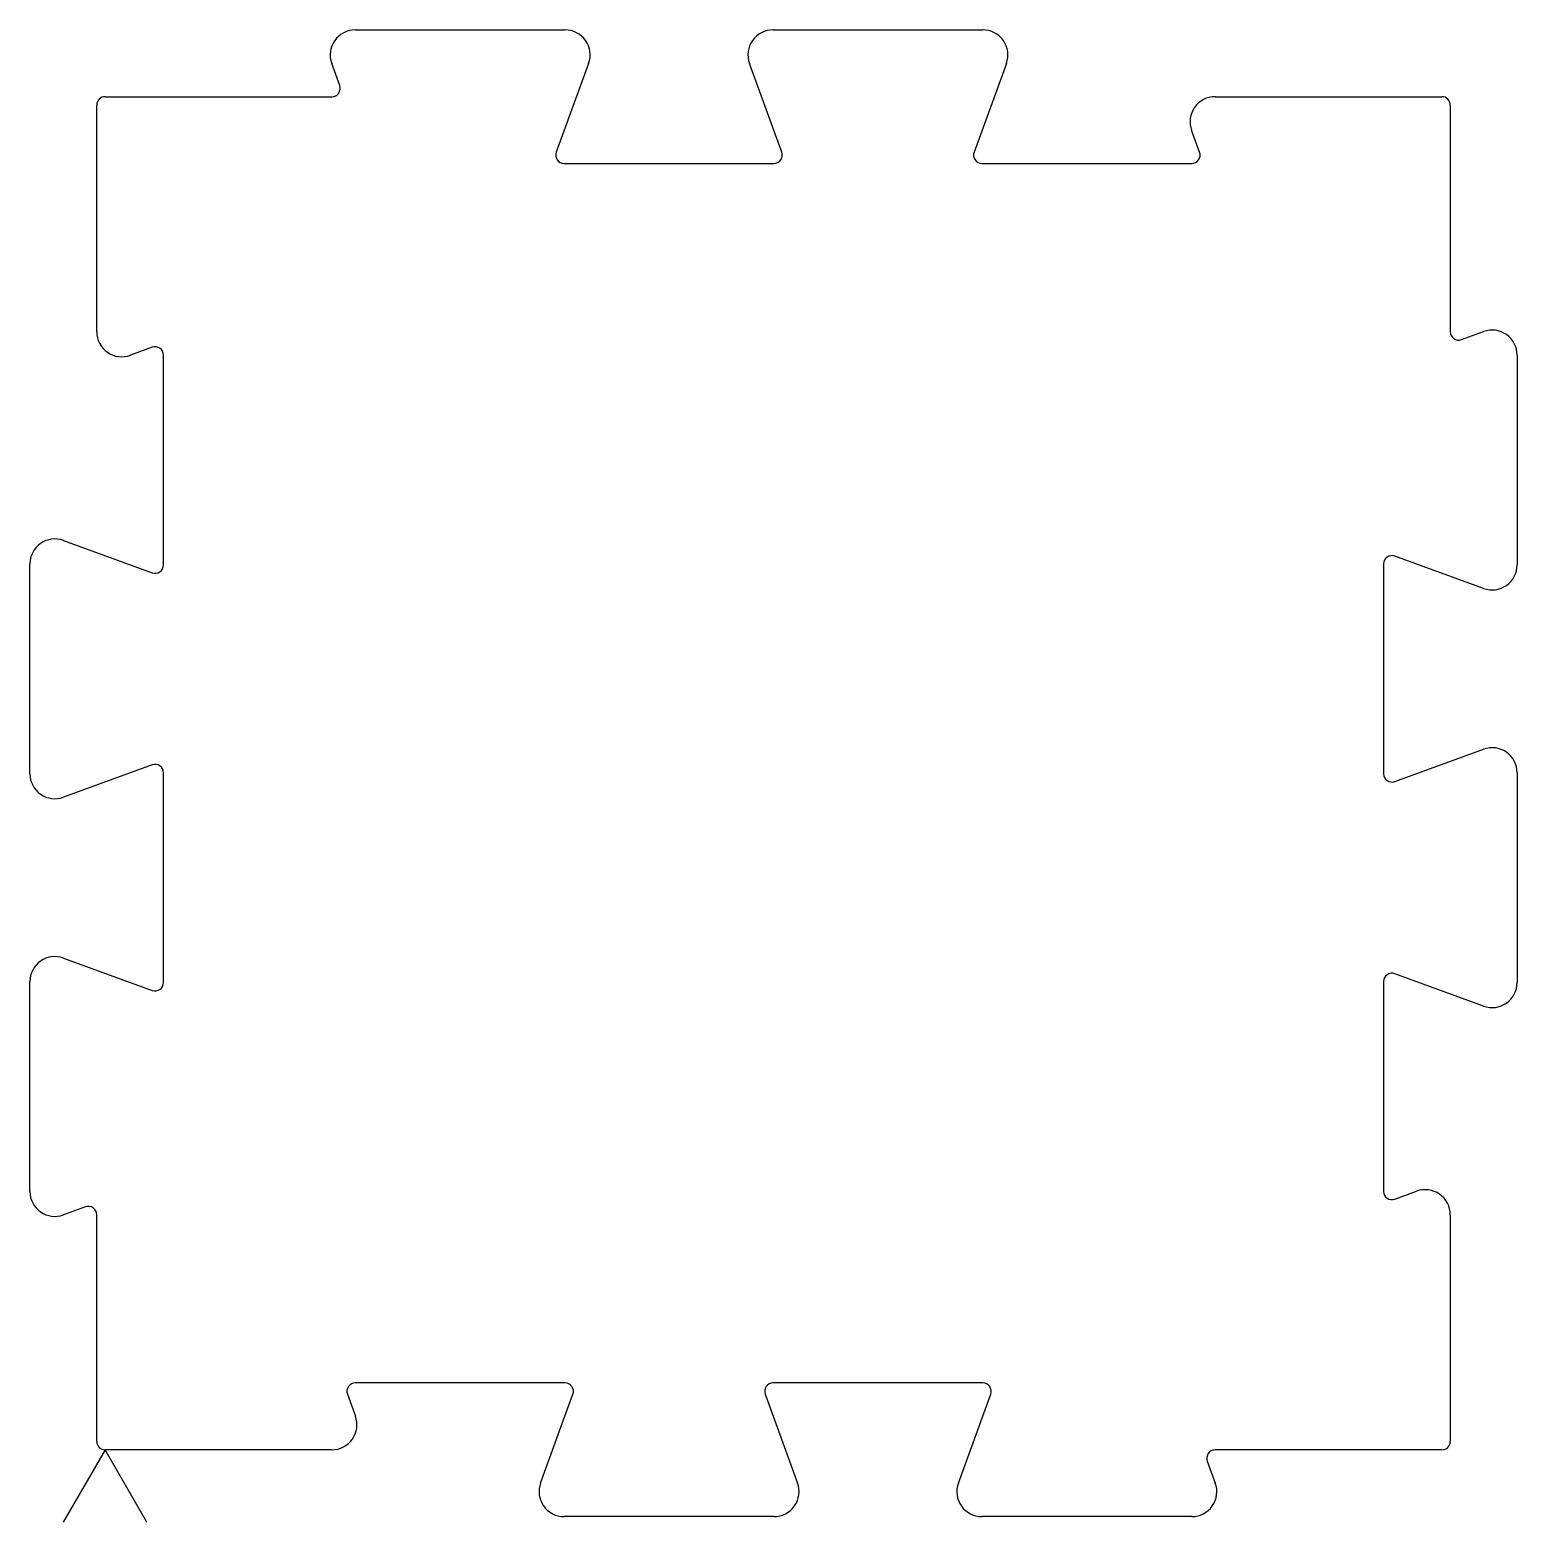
# Model space of a CAD drawing. Extents: x -89 to 89, y -1 to 178.
import ezdxf

# ---------------------------------------------------------------- set-up
doc = ezdxf.new("R2010")
doc.units = 0

msp = doc.modelspace()

# ---------------------------------------------------------------- linework, layer by layer
at = {"layer": '1', "color": 1}
for p, q in [((-50.056, 178, 2.5), (-24.944, 178, 2.5)), ((-0.055, 178, 2.5), (25.056, 178, 2.5)), ((-51.917, 171.342, 2.5), (-52.875, 173.974, 2.5)), ((-22.125, 173.974, 2.5), (-25.995, 163.342, 2.5)), ((0.995, 163.342, 2.5), (-2.875, 173.974, 2.5)), ((27.875, 173.974, 2.5), (24.005, 163.342, 2.5)), ((-80, 170, 2.5), (-52.856, 170, 2.5)), ((52.856, 170, 2.5), (80, 170, 2.5)), ((-81, 141.856, 2.5), (-81, 169, 2.5)), ((81, 169, 2.5), (81, 141.856, 2.5)), ((50.995, 163.342, 2.5), (50.037, 165.974, 2.5)), ((-25.056, 162, 2.5), (0.055, 162, 2.5)), ((24.944, 162, 2.5), (50.056, 162, 2.5)), ((82.342, 140.917, 2.5), (84.974, 141.875, 2.5)), ((84.974, 141.875, 2.5), (84.974, 141.875, 2.5)), ((-74.342, 139.995, 2.5), (-76.974, 139.037, 2.5)), ((82.342, 140.917, 2.5), (82.342, 140.917, 2.5)), ((-73, 113.945, 2.5), (-73, 139.055, 2.5)), ((89, 139.055, 2.5), (89, 113.945, 2.5)), ((-84.974, 116.875, 2.5), (-84.974, 116.875, 2.5)), ((-84.974, 116.875, 2.5), (-74.342, 113.005, 2.5)), ((84.974, 111.125, 2.5), (74.342, 114.995, 2.5)), ((-89, 88.944, 2.5), (-89, 114.055, 2.5)), ((73, 114.055, 2.5), (73, 88.945, 2.5)), ((84.974, 111.125, 2.5), (84.974, 111.125, 2.5)), ((74.342, 88.005, 2.5), (84.974, 91.875, 2.5)), ((-74.342, 89.995, 2.5), (-84.974, 86.125, 2.5)), ((-73, 63.944, 2.5), (-73, 89.055, 2.5)), ((89, 89.056, 2.5), (89, 63.944, 2.5)), ((-84.974, 66.875, 2.5), (-74.342, 63.005, 2.5)), ((84.974, 61.125, 2.5), (74.342, 64.995, 2.5)), ((-89, 38.944, 2.5), (-89, 64.056, 2.5)), ((73, 64.055, 2.5), (73, 38.944, 2.5)), ((74.342, 38.005, 2.5), (76.974, 38.963, 2.5)), ((-82.342, 37.083, 2.5), (-84.974, 36.125, 2.5)), ((-81, 9, 2.5), (-81, 36.144, 2.5)), ((81, 36.144, 2.5), (81, 9, 2.5)), ((-50.995, 14.658, 2.5), (-50.037, 12.026, 2.5)), ((-24.944, 16, 2.5), (-50.056, 16, 2.5)), ((-27.875, 4.026, 2.5), (-24.005, 14.658, 2.5)), ((-0.995, 14.658, 2.5), (2.875, 4.026, 2.5)), ((25.056, 16, 2.5), (-0.055, 16, 2.5)), ((22.125, 4.026, 2.5), (25.995, 14.658, 2.5)), ((-52.856, 8, 2.5), (-80, 8, 2.5)), ((80, 8, 2.5), (52.856, 8, 2.5)), ((51.917, 6.658, 2.5), (52.875, 4.026, 2.5)), ((0.055, 0, 2.5), (-25.055, 0, 2.5)), ((50.056, 0, 2.5), (24.945, 0, 2.5))]:
    msp.add_line(p, q, dxfattribs=at)
at = {"layer": '1', "color": 2}
for p, q in [((-80, 8, 2.5), (-85, -0.66, 2.5)), ((-75, -0.66, 2.5), (-80, 8, 2.5))]:
    msp.add_line(p, q, dxfattribs=at)
at = {"layer": '1', "color": 3}
for p, q in [((-85, -0.66, 2.5), (-85, -0.66, 17.5)), ((-75, -0.66, 17.5), (-75, -0.66, 17.5)), ((-75, -0.66, 17.5), (-75, -0.66, 2.5))]:
    msp.add_line(p, q, dxfattribs=at)
at = {"layer": '1', "color": 1}
for centre, radius, start, end in [((-50.056, 175, 2.5), 3, 90, -160.00059), ((-24.944, 175, 2.5), 3, -19.99879, 90), ((-0.055, 175, 2.5), 3, 90.00015, -160.00082), ((25.056, 175, 2.5), 3, -19.99879, 90), ((-80, 169, 2.5), 1, 90, 180), ((-52.856, 171, 2.5), 1, -90, 19.99842), ((52.856, 167, 2.5), 3, 90, -160.00059), ((80, 169, 2.5), 1, 0, 90), ((-25.056, 163, 2.5), 1, 160.00154, -90), ((0.055, 163, 2.5), 1, -89.99979, 19.99865), ((24.944, 163, 2.5), 1, 160.00154, -90), ((50.056, 163, 2.5), 1, -90, 19.99842), ((-78, 141.856, 2.5), 3, -179.9965, -69.99461), ((82, 141.856, 2.5), 1, -179.99475, -69.99325), ((86, 139.055, 2.5), 3, -0.00437, 109.98716), ((-74, 139.055, 2.5), 1, -0.01136, 109.98165), ((-86, 114.055, 2.5), 3, 70.01279, -179.99534), ((74, 114.055, 2.5), 1, 70.01846, -179.99432), ((-74, 113.945, 2.5), 1, -109.98154, 0.00568), ((86, 113.945, 2.5), 3, -109.98721, 0.00466), ((86, 89.056, 2.5), 3, 0, 109.9993), ((-74, 89.056, 2.5), 1, -0.00044, 109.99816), ((-86, 88.944, 2.5), 3, 180, -70.0007), ((74, 88.944, 2.5), 1, 179.99956, -70.00184), ((-86, 64.056, 2.5), 3, 70.00121, 180), ((74, 64.056, 2.5), 1, 70.00184, -179.99956), ((-74, 63.944, 2.5), 1, -109.99801, 0), ((86, 63.944, 2.5), 3, -109.99879, 0), ((-86, 38.944, 2.5), 3, 180, -70.00059), ((74, 38.944, 2.5), 1, 180, -70.00199), ((78, 36.144, 2.5), 3, 0, 109.99941), ((-82, 36.144, 2.5), 1, 0, 109.99801), ((-50.056, 15, 2.5), 1, 90, -160.00199), ((-24.944, 15, 2.5), 1, -19.99806, 90), ((-0.055, 15, 2.5), 1, 90.00021, -160.00125), ((25.056, 15, 2.5), 1, -19.99806, 90), ((-52.856, 11, 2.5), 3, -90, 19.99938), ((-80, 9, 2.5), 1, 180, -90), ((80, 9, 2.5), 1, -90, 0), ((52.856, 7, 2.5), 1, 89.99978, -160.00089), ((-25.056, 3, 2.5), 3, 160.00028, -89.99985), ((0.055, 3, 2.5), 3, -89.99999, 20), ((24.944, 3, 2.5), 3, 160.00028, -89.99985), ((50.056, 3, 2.5), 3, -90.00007, 20.00019)]:
    msp.add_arc(centre, radius, start, end, dxfattribs=at)

doc.saveas('drawing.dxf')
